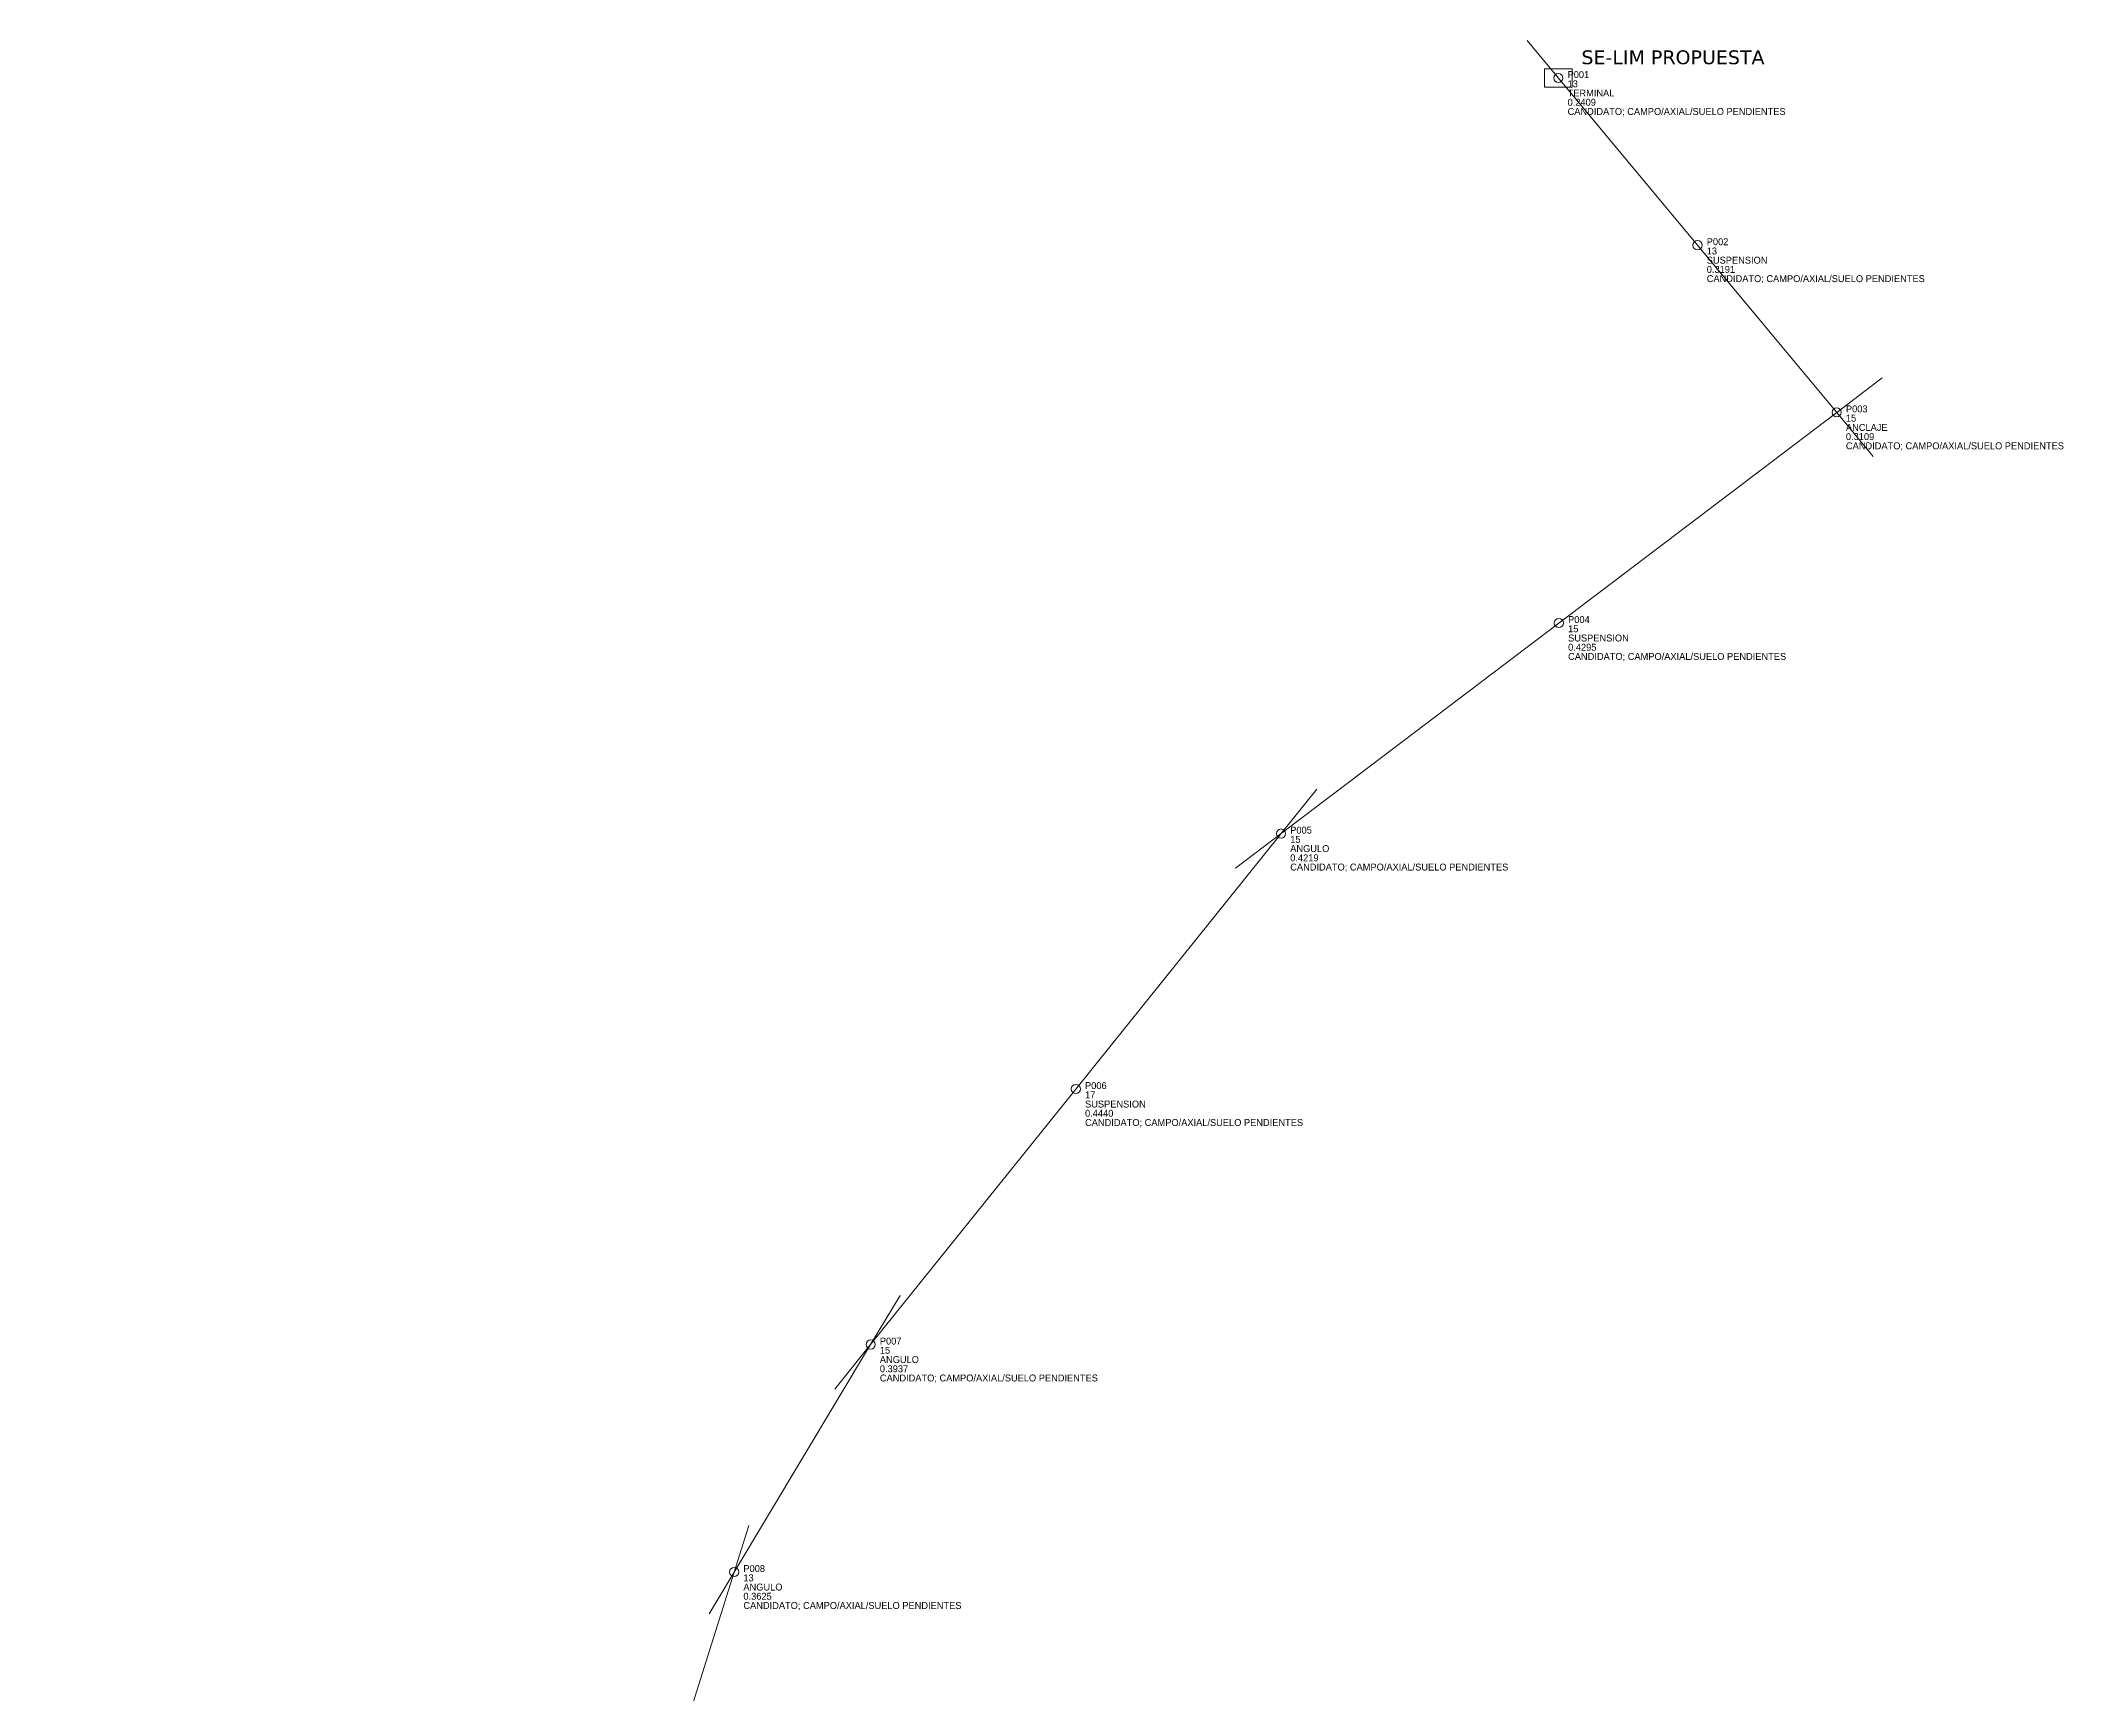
# Model space of a CAD drawing. Header units: metres. Extents: x 423941 to 425824, y 8430942 to 8436658.
# Drawn here: x 425386 to 425824.5, y 8436299.8 to 8436658.1 of the extents above; entities that cross this region are included whole.
import ezdxf

# ---------------------------------------------------------------- set-up
doc = ezdxf.new("R2010")
doc.units = ezdxf.units.M
for name, color, linetype, lineweight, true_color in [('EJE', 7, 'Continuous', 18, 0x087f8c), ('POSTES', 7, 'Continuous', 13, 0x244c65), ('RETENIDA', 7, 'Continuous', 13, 0xa77738), ('TEXTO', 7, 'Continuous', 13, 0x163b55)]:
    doc.layers.add(name, color=color, linetype=linetype, lineweight=lineweight, true_color=true_color)
doc.styles.add('LP-TEXTO', font='DejaVuSans.ttf')

# ---------------------------------------------------------------- blocks, each defined once
blk = doc.blocks.new('LP_POSTE_R02')
at = {"layer": 'POSTES'}
blk.add_circle((0, 0), 1, dxfattribs=at)
for tag, p in [('ID', (2, 0)), ('TIPO', (2, -4)), ('POSTE_M', (2, -2)), ('DC', (2, -6)), ('ESTADO', (2, -8))]:
    blk.add_attdef(tag, p, '', height=1.5)

msp = doc.modelspace()

# ---------------------------------------------------------------- linework, layer by layer
at = {"layer": 'EJE'}
msp.add_lwpolyline([(425715, 8436650), (425745.16, 8436613.76), (425775.32, 8436577.52), (425715.11, 8436531.86), (425654.89, 8436486.21), (425610.42, 8436430.83), (425565.95, 8436375.45), (425536.38, 8436326.13), (425515.34, 8436259.24), (425494.31, 8436192.36), (425462.53, 8436153.48), (425481.52, 8436095.54), (425476.09, 8436041.51), (425437.9, 8436030.81), (425411.97, 8435963.83), (425386.04, 8435896.85)], dxfattribs=at)
at = {"layer": 'POSTES'}
msp.add_lwpolyline([(425712, 8436648), (425718, 8436648), (425718, 8436652), (425712, 8436652)], close=True, dxfattribs=at)
at = {"layer": 'RETENIDA'}
for points in [[(425715, 8436650), (425708.22, 8436658.15)], [(425775.32, 8436577.52), (425785.2, 8436585.01)], [(425775.32, 8436577.52), (425783.25, 8436567.99)], [(425654.89, 8436486.21), (425662.66, 8436495.87)], [(425654.89, 8436486.21), (425645.01, 8436478.71)], [(425565.95, 8436375.45), (425572.33, 8436386.08)], [(425565.95, 8436375.45), (425558.19, 8436365.78)], [(425536.38, 8436326.13), (425539.56, 8436336.24)], [(425536.38, 8436326.13), (425530.93, 8436317.04)]]:
    msp.add_lwpolyline(points, dxfattribs=at)

# ---------------------------------------------------------------- block references
at = {"layer": 'POSTES'}
for p, values in [((425715, 8436650), {'ID': 'P001', 'POSTE_M': '13', 'TIPO': 'TERMINAL', 'DC': '0.2409', 'ESTADO': 'CANDIDATO; CAMPO/AXIAL/SUELO PENDIENTES'}), ((425745.16, 8436613.76), {'ID': 'P002', 'POSTE_M': '13', 'TIPO': 'SUSPENSION', 'DC': '0.3191', 'ESTADO': 'CANDIDATO; CAMPO/AXIAL/SUELO PENDIENTES'}), ((425775.32, 8436577.52), {'ID': 'P003', 'POSTE_M': '15', 'TIPO': 'ANCLAJE', 'DC': '0.3109', 'ESTADO': 'CANDIDATO; CAMPO/AXIAL/SUELO PENDIENTES'}), ((425715.11, 8436531.86), {'ID': 'P004', 'POSTE_M': '15', 'TIPO': 'SUSPENSION', 'DC': '0.4295', 'ESTADO': 'CANDIDATO; CAMPO/AXIAL/SUELO PENDIENTES'}), ((425654.89, 8436486.21), {'ID': 'P005', 'POSTE_M': '15', 'TIPO': 'ANGULO', 'DC': '0.4219', 'ESTADO': 'CANDIDATO; CAMPO/AXIAL/SUELO PENDIENTES'}), ((425610.42, 8436430.83), {'ID': 'P006', 'POSTE_M': '17', 'TIPO': 'SUSPENSION', 'DC': '0.4440', 'ESTADO': 'CANDIDATO; CAMPO/AXIAL/SUELO PENDIENTES'}), ((425565.95, 8436375.45), {'ID': 'P007', 'POSTE_M': '15', 'TIPO': 'ANGULO', 'DC': '0.3937', 'ESTADO': 'CANDIDATO; CAMPO/AXIAL/SUELO PENDIENTES'}), ((425536.38, 8436326.13), {'ID': 'P008', 'POSTE_M': '13', 'TIPO': 'ANGULO', 'DC': '0.3625', 'ESTADO': 'CANDIDATO; CAMPO/AXIAL/SUELO PENDIENTES'})]:
    msp.add_blockref('LP_POSTE_R02', p, dxfattribs=at).add_auto_attribs(values)

# ---------------------------------------------------------------- texts
at = {"layer": 'TEXTO', "style": 'LP-TEXTO'}
msp.add_text('SE-LIM PROPUESTA', height=3, dxfattribs=at).set_placement((425720, 8436653))

doc.saveas('drawing.dxf')
